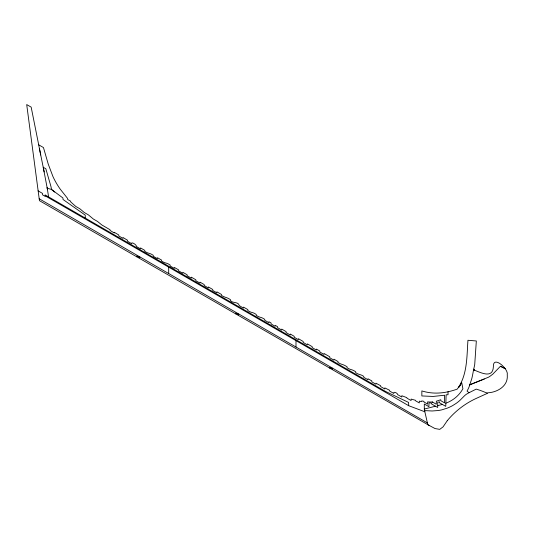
<?xml version="1.0" encoding="UTF-8"?>
<svg xmlns="http://www.w3.org/2000/svg" width="534" height="534" viewBox="0 0 534 534"><rect width="100%" height="100%" fill="white"/><g stroke="black" fill="none" stroke-linecap="round" stroke-linejoin="round"><path stroke-width="0.8" d="M473.458 370.102L473.585 369.228L474.099 370.062C480.527 372.438 492.749 379.113 493.369 366.851C492.735 354.736 508.742 369.001 507.233 374.621A8.904 5.14 60 0 1 507.3 375.722C507.934 386.062 497.534 392.103 488.55 392.757A2.61 1.509 60 0 0 488.029 392.81C486.828 393.645 483.57 391.142 476.221 389.112L469.052 392.697L467.043 391.128L468.171 388.926A92.315 53.3 60 0 0 469.179 386.656L471.776 378.646A122.246 70.581 60 0 0 472.71 374.427A131.357 75.835 60 0 0 473.177 371.844L474.713 364.575L476.335 340.972L467.944 340.278C466.763 356.779 467.49 375.195 457.251 389.106C445.703 393.244 433.888 394.686 421.853 390.915L421.847 395.948L433.087 396.442L444.602 395.233L444.622 402.896L440.777 400.674L440.777 399.746L436.311 401.228L436.311 404.225L432.46 402.009L432.46 402.362L432.447 401.922A47.186 27.241 60 0 1 429.029 401.989L427.621 401.868L427.607 404.091L423.916 401.962L423.916 401.321L421.726 400.921L421.68 401.568L419.297 401.161L419.297 402.936L415.606 400.807L415.525 400.3L411.14 399.085L411.067 400.533L406.921 398.137L406.915 397.676L401.828 395.734L401.822 397.036L397.67 394.639C398.057 393.304 392.81 390.761 393.818 393.458L389.666 391.062L389.646 390.294L384.814 387.891L384.794 388.972L380.649 386.576L380.655 385.722L375.963 383.212L375.936 384.226L371.791 381.83L371.798 380.902L367.959 378.76L367.906 379.707L363.754 377.311L363.754 376.35C359.569 373.767 360.043 375.395 355.684 372.692L355.684 371.717C351.285 368.82 351.372 370.483 347.06 367.726L347.053 366.751C342.361 363.754 342.394 365.169 337.975 362.493L337.969 361.518L333.977 359.215L333.924 360.163L329.772 357.767L329.738 356.772L324.045 353.488L324.011 354.402L319.833 352.039L319.806 351.045L316.415 349.096L316.342 350.03L312.19 347.634L312.176 346.646L307.404 343.896L307.324 344.831L303.172 342.434L303.165 341.453L298.393 338.703L298.366 339.664L294.221 337.268L294.221 336.307L290.302 334.037L290.289 334.998L286.084 332.575L286.077 331.607L281.752 329.111L281.738 330.079L277.587 327.682L277.593 326.715L275.204 325.339L275.103 326.261L271.105 323.951L271.098 322.977L268.896 321.722L268.882 322.676L264.731 320.28L264.724 319.305C260.278 316.428 260.632 318.191 256.233 315.394L256.233 314.419C251.941 311.589 252.141 313.385 247.836 310.568L247.836 309.593L243.544 307.123L243.491 308.078L239.345 305.682C238.277 301.289 232.864 303.619 230.454 300.582L230.441 299.607C225.822 296.764 225.962 298.072 221.53 295.469L221.51 294.481L216.891 291.838L216.857 292.806L212.706 290.409L212.712 289.461L208.42 286.978L208.36 287.933L204.215 285.536L204.175 284.549L200.023 282.166L200.01 283.113L195.818 280.724L195.811 279.756L191.319 277.173L191.312 278.134L187.094 275.718L187.087 274.75L182.848 272.313L182.835 273.281L178.63 270.858L178.623 269.89L174.304 267.414L174.284 268.375L170.132 265.979L170.132 265.004C165.827 262.154 165.914 263.869 161.635 261.093L161.635 260.118L157.443 257.722L157.423 258.663L153.278 256.273L153.258 255.285C148.906 252.435 149.113 254.144 144.781 251.36L144.774 250.379L140.555 247.93L140.502 248.871L136.35 246.474C137.271 245.059 130.63 241.088 131.718 243.704L127.559 241.288L127.533 240.253L122.994 237.496L122.96 238.371L118.802 235.968L118.755 234.967L114.296 232.33L114.263 232.978L110.044 230.428L110.044 229.747L101.78 224.927L97.502 221.43L93.35 219.033L88.35 214.848L84.198 212.452L79.953 208.834L75.801 206.438L70.702 201.925L70.702 201.231L67.698 199.496L67.618 198.474L60.395 189.363A45.016 25.992 60 0 1 56.571 183.489A44.843 25.892 60 0 1 53 176.681L48.22 164.051L43.454 147.551L38.695 144.801L31.166 107.127L26.7 104.571L39.449 200.671L429.59 425.698M469.786 385.107L470.074 384.32M461.196 383.332A32.921 19.01 60 0 1 460.348 385.047L460.101 385.455A30.318 17.502 60 0 1 458.633 387.364L458.352 387.631L458.96 386.996A29.143 16.821 60 0 0 459.841 385.855L460.588 384.64A33.769 19.498 60 0 0 461.202 383.339L461.463 382.664L461.77 382.851L462.911 388.765L462.351 389.707A82.757 47.78 60 0 1 460.508 392.417A83.678 48.314 60 0 1 458.366 394.953L457.578 395.761A89.332 51.578 60 0 1 455.001 398.05L454.06 398.764A99.765 57.599 60 0 1 450.99 400.767A112.12 64.734 60 0 1 447.512 402.536L445.763 403.263M447.252 420.712C454.855 411.487 464.62 403.891 475.387 398.805L487.469 393.304M447.212 420.772L443.066 426.86L439.762 429.363L435.003 428.555L427.801 424.663L424.303 409.384L424.303 404.004L428.935 406.681L428.935 402.916L431.459 402.996L431.459 403.884L437.693 407.482L437.693 402.276L439.529 401.882L439.529 402.776L445.763 406.374L446.11 394.826L448.033 394.713L448.033 391.682M500.451 366.264L505.251 368.687L500.458 366.257L493.943 372.966A53.4 30.832 60 0 1 492.735 374.207L489.518 376.624A71.042 41.018 60 0 1 488.31 377.291L469.927 384.727L484.291 379.04M469.052 392.697L466.542 394.145A43.921 25.358 60 0 0 464.446 395.834L460.181 400.133A118.034 68.152 60 0 1 455.976 403.504L452.779 405.52A127.232 73.458 60 0 1 450.135 406.888A134.461 77.63 60 0 1 447.265 408.13L441.852 409.838A109.517 63.226 60 0 1 438.054 410.546L432.126 410.986L424.603 410.599M442.406 404.432L437.693 405.653M424.303 409.064L435.49 406.214M85.246 218.072L85.246 215.142L62.999 199.456L62.925 197.987L51.484 189.43L47.226 188.215L48.601 196.919M45.143 195.811L408.677 405.693L424.904 411.794M38.675 144.794L40.711 154.96M47.226 188.215L43.474 168.537M38.088 190.845L42.526 193.415L42.526 194.837L45.143 196.345L45.143 194.923L385.435 391.389L408.603 402.429L408.677 405.693M39.182 198.768L427.647 423.048L427.614 422.674M51.484 189.43L54.688 192.08M43.201 167.182L44.155 171.928M39.483 148.859L43.221 167.282L45.837 168.791L50.924 186.419A49.689 28.689 60 0 1 51.478 189.243L51.511 189.45M47.079 187.461L47.426 189.477M332.555 368.146L332.555 369.034L329.858 367.479L329.858 368.34M295.99 340.639L295.99 347.033M238.651 313.932L238.651 314.82L235.567 313.037L235.567 313.905M168.684 267.133L168.684 273.535M139.741 256.827L139.741 257.715L136.664 255.94L136.664 256.801M474.486 370.189L473.585 369.234L474.486 370.202"/></g></svg>
